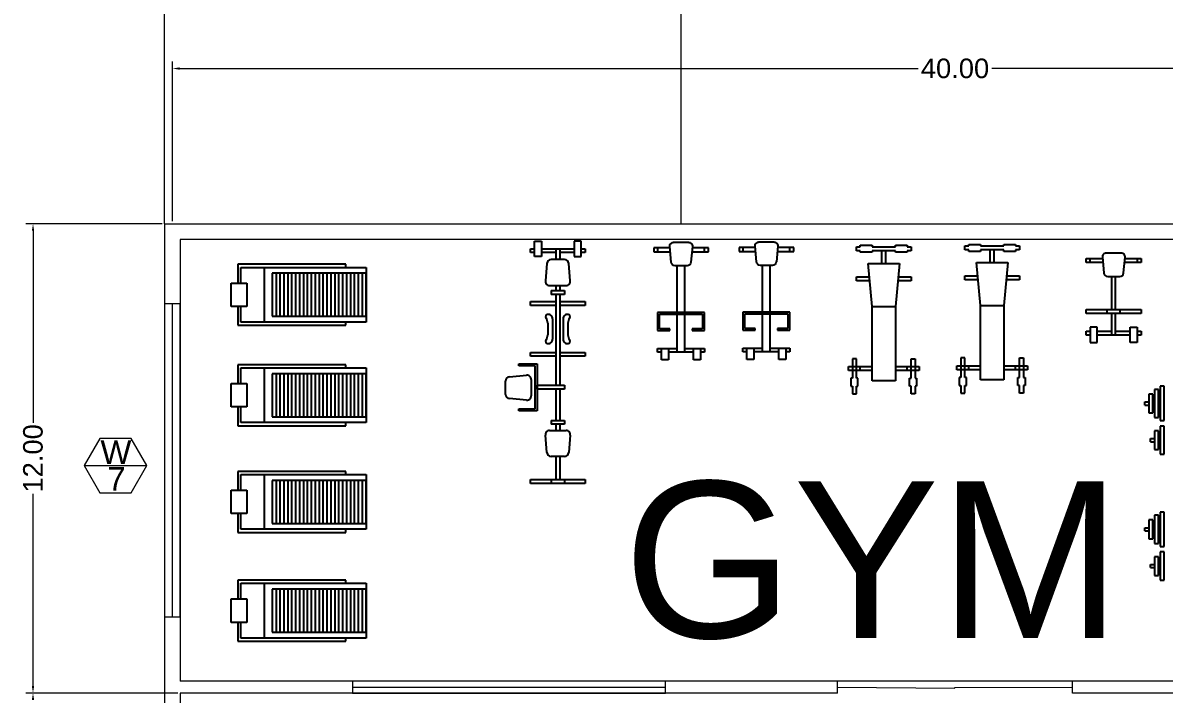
# Model space of a CAD drawing. Header units: millimetres. Extents: x 2391 to 3323, y 1596 to 2537.
# Drawn here: x 2753.4 to 2782.57, y 2486.8 to 2503.97 of the extents above; entities that cross this region are included whole.
import ezdxf

# ---------------------------------------------------------------- set-up
doc = ezdxf.new("R2010")
doc.units = ezdxf.units.MM
for name, color, linetype in [('dimensions', 203, 'Continuous'), ('doors', 31, 'Continuous'), ('doors and windows schedule', 11, 'Continuous'), ('exterior wall', 140, 'Continuous'), ('interior wall', 191, 'Continuous'), ('Lightning text', 211, 'Continuous'), ('TEXT', 130, 'Continuous'), ('windows', 241, 'Continuous')]:
    doc.layers.add(name, color=color, linetype=linetype)
doc.styles.get("Standard").update_dxf_attribs({"font": 'arial.ttf'})

msp = doc.modelspace()

# ---------------------------------------------------------------- linework, layer by layer
at = {"color": 0, "linetype": 'ByBlock'}
for p, q in [((2766.372, 2498.193), (2766.472, 2498.193)), ((2766.372, 2498.093), (2766.372, 2498.193)), ((2766.472, 2498.238), (2766.472, 2498.386)), ((2766.472, 2498.386), (2766.512, 2498.386)), ((2766.472, 2497.993), (2766.472, 2498.238)), ((2766.472, 2498.238), (2766.472, 2498.238)), ((2766.512, 2498.386), (2766.512, 2498.386)), ((2766.512, 2498.386), (2766.612, 2498.386)), ((2766.612, 2498.386), (2766.612, 2498.386)), ((2766.612, 2498.386), (2766.652, 2498.386)), ((2766.652, 2498.386), (2766.652, 2498.238)), ((2766.652, 2498.238), (2766.652, 2498.238)), ((2766.652, 2498.238), (2766.652, 2497.993)), ((2766.652, 2498.193), (2767.492, 2498.193)), ((2767.022, 2498.193), (2767.022, 2497.915)), ((2767.122, 2498.193), (2767.122, 2497.915)), ((2767.532, 2498.386), (2767.492, 2498.386)), ((2767.492, 2498.386), (2767.492, 2498.238)), ((2767.492, 2498.238), (2767.492, 2498.238)), ((2767.492, 2498.238), (2767.492, 2497.993)), ((2767.632, 2498.386), (2767.532, 2498.386)), ((2767.532, 2498.386), (2767.532, 2498.386)), ((2767.672, 2498.386), (2767.632, 2498.386)), ((2767.632, 2498.386), (2767.632, 2498.386)), ((2767.672, 2498.238), (2767.672, 2498.386)), ((2767.672, 2497.993), (2767.672, 2498.238)), ((2767.672, 2498.238), (2767.672, 2498.238)), ((2767.672, 2498.193), (2767.772, 2498.193)), ((2767.772, 2498.193), (2767.772, 2498.093)), ((2769.522, 2498.217), (2769.522, 2498.117)), ((2769.935, 2498.217), (2769.522, 2498.217)), ((2769.622, 2498.217), (2769.622, 2498.117)), ((2769.968, 2497.849), (2769.932, 2498.249)), ((2770.032, 2498.358), (2770.412, 2498.358)), ((2770.511, 2498.249), (2770.475, 2497.849)), ((2770.922, 2498.217), (2770.509, 2498.217)), ((2770.822, 2498.117), (2770.822, 2498.217)), ((2770.922, 2498.117), (2770.922, 2498.217)), ((2771.703, 2498.226), (2771.703, 2498.126)), ((2772.117, 2498.226), (2771.703, 2498.226)), ((2771.803, 2498.226), (2771.803, 2498.126)), ((2772.15, 2497.858), (2772.114, 2498.258)), ((2772.213, 2498.367), (2772.594, 2498.367)), ((2772.693, 2498.258), (2772.657, 2497.858)), ((2773.103, 2498.226), (2772.69, 2498.226)), ((2773.003, 2498.126), (2773.003, 2498.226)), ((2773.103, 2498.126), (2773.103, 2498.226)), ((2774.703, 2498.244), (2774.803, 2498.244)), ((2774.703, 2498.144), (2774.703, 2498.244)), ((2774.803, 2498.284), (2775.103, 2498.284)), ((2774.803, 2498.244), (2774.803, 2498.284)), ((2775.103, 2498.284), (2775.103, 2498.244)), ((2775.103, 2498.244), (2775.703, 2498.244)), ((2775.703, 2498.284), (2776.003, 2498.284)), ((2775.703, 2498.244), (2775.703, 2498.284)), ((2776.003, 2498.284), (2776.003, 2498.244)), ((2776.003, 2498.244), (2776.103, 2498.244)), ((2776.103, 2498.244), (2776.103, 2498.144)), ((2777.473, 2498.265), (2777.573, 2498.265)), ((2777.473, 2498.165), (2777.473, 2498.265)), ((2777.573, 2498.305), (2777.873, 2498.305)), ((2777.573, 2498.265), (2777.573, 2498.305)), ((2777.873, 2498.305), (2777.873, 2498.265)), ((2777.873, 2498.265), (2778.473, 2498.265)), ((2778.473, 2498.305), (2778.773, 2498.305)), ((2778.473, 2498.265), (2778.473, 2498.305)), ((2778.773, 2498.305), (2778.773, 2498.265)), ((2778.773, 2498.265), (2778.873, 2498.265)), ((2778.873, 2498.265), (2778.873, 2498.165)), ((2766.472, 2498.093), (2766.372, 2498.093)), ((2766.652, 2497.993), (2766.472, 2497.993)), ((2767.022, 2498.093), (2766.652, 2498.093)), ((2767.241, 2497.915), (2766.903, 2497.915)), ((2767.492, 2498.093), (2767.122, 2498.093)), ((2767.492, 2497.993), (2767.672, 2497.993)), ((2767.772, 2498.093), (2767.672, 2498.093)), ((2769.522, 2498.117), (2769.944, 2498.117)), ((2770.499, 2498.117), (2770.922, 2498.117)), ((2771.703, 2498.126), (2772.126, 2498.126)), ((2772.681, 2498.126), (2773.103, 2498.126)), ((2774.803, 2498.144), (2774.703, 2498.144)), ((2774.803, 2498.144), (2774.803, 2498.144)), ((2774.803, 2498.104), (2774.803, 2498.144)), ((2775.103, 2498.104), (2774.803, 2498.104)), ((2775.103, 2498.144), (2775.103, 2498.104)), ((2775.703, 2498.144), (2775.103, 2498.144)), ((2775.353, 2497.817), (2775.353, 2498.144)), ((2775.453, 2497.817), (2775.453, 2498.144)), ((2775.703, 2498.104), (2775.703, 2498.144)), ((2776.003, 2498.104), (2775.703, 2498.104)), ((2776.003, 2498.144), (2776.003, 2498.104)), ((2776.103, 2498.144), (2776.003, 2498.144)), ((2777.573, 2498.165), (2777.473, 2498.165)), ((2777.573, 2498.165), (2777.573, 2498.165)), ((2777.573, 2498.125), (2777.573, 2498.165)), ((2777.873, 2498.125), (2777.573, 2498.125)), ((2777.873, 2498.165), (2777.873, 2498.125)), ((2778.473, 2498.165), (2777.873, 2498.165)), ((2778.123, 2497.838), (2778.123, 2498.165)), ((2778.223, 2497.838), (2778.223, 2498.165)), ((2778.473, 2498.125), (2778.473, 2498.165)), ((2778.773, 2498.125), (2778.473, 2498.125)), ((2778.773, 2498.165), (2778.773, 2498.125)), ((2778.873, 2498.165), (2778.773, 2498.165)), ((2780.579, 2497.842), (2780.579, 2497.942)), ((2780.579, 2497.942), (2780.992, 2497.942)), ((2780.679, 2497.842), (2780.679, 2497.942)), ((2780.989, 2497.974), (2781.026, 2497.574)), ((2781.469, 2498.083), (2781.089, 2498.083)), ((2781.532, 2497.574), (2781.569, 2497.974)), ((2781.566, 2497.942), (2781.979, 2497.942)), ((2781.879, 2497.942), (2781.879, 2497.842)), ((2781.979, 2497.942), (2781.979, 2497.842)), ((2758.894, 2497.795), (2758.894, 2497.315)), ((2761.654, 2497.795), (2758.894, 2497.795)), ((2758.974, 2497.715), (2762.174, 2497.715)), ((2758.974, 2497.315), (2758.974, 2497.715)), ((2759.574, 2496.315), (2759.574, 2497.715)), ((2761.654, 2497.715), (2761.654, 2497.795)), ((2762.174, 2497.715), (2762.174, 2496.315)), ((2766.793, 2497.815), (2766.753, 2497.375)), ((2767.391, 2497.375), (2767.351, 2497.815)), ((2770.375, 2497.758), (2770.068, 2497.758)), ((2770.122, 2496.567), (2770.122, 2497.758)), ((2770.322, 2496.567), (2770.322, 2497.758)), ((2772.557, 2497.767), (2772.25, 2497.767)), ((2772.303, 2496.575), (2772.303, 2497.767)), ((2772.503, 2496.575), (2772.503, 2497.767)), ((2775.103, 2496.717), (2775.003, 2497.817)), ((2775.003, 2497.817), (2775.803, 2497.817)), ((2775.803, 2497.817), (2775.703, 2496.717)), ((2777.873, 2496.738), (2777.773, 2497.838)), ((2777.773, 2497.838), (2778.573, 2497.838)), ((2778.573, 2497.838), (2778.473, 2496.738)), ((2781.001, 2497.842), (2780.579, 2497.842)), ((2781.979, 2497.842), (2781.557, 2497.842)), ((2758.727, 2497.315), (2759.127, 2497.315)), ((2758.727, 2496.715), (2758.727, 2497.315)), ((2759.127, 2497.315), (2759.127, 2496.715)), ((2759.774, 2497.565), (2759.774, 2496.465)), ((2762.174, 2497.565), (2759.774, 2497.565)), ((2759.878, 2496.465), (2759.878, 2497.565)), ((2759.978, 2496.465), (2759.978, 2497.565)), ((2760.078, 2496.465), (2760.078, 2497.565)), ((2760.178, 2496.465), (2760.178, 2497.565)), ((2760.278, 2496.465), (2760.278, 2497.565)), ((2760.378, 2496.465), (2760.378, 2497.565)), ((2760.478, 2496.465), (2760.478, 2497.565)), ((2760.578, 2496.465), (2760.578, 2497.565)), ((2760.678, 2496.465), (2760.678, 2497.565)), ((2760.778, 2496.465), (2760.778, 2497.565)), ((2760.878, 2496.465), (2760.878, 2497.565)), ((2760.978, 2496.465), (2760.978, 2497.565)), ((2761.078, 2496.465), (2761.078, 2497.565)), ((2761.178, 2496.465), (2761.178, 2497.565)), ((2761.278, 2496.465), (2761.278, 2497.565)), ((2761.378, 2496.465), (2761.378, 2497.565)), ((2761.478, 2496.465), (2761.478, 2497.565)), ((2761.578, 2496.465), (2761.578, 2497.565)), ((2761.678, 2496.465), (2761.678, 2497.565)), ((2761.778, 2496.465), (2761.778, 2497.565)), ((2761.878, 2496.465), (2761.878, 2497.565)), ((2761.978, 2496.465), (2761.978, 2497.565)), ((2762.078, 2496.465), (2762.078, 2497.565)), ((2762.174, 2496.465), (2762.174, 2497.565)), ((2774.703, 2497.476), (2775.037, 2497.476)), ((2774.703, 2497.376), (2774.703, 2497.476)), ((2775.047, 2497.376), (2774.703, 2497.376)), ((2776.103, 2497.376), (2775.759, 2497.376)), ((2775.769, 2497.476), (2776.103, 2497.476)), ((2776.103, 2497.476), (2776.103, 2497.376)), ((2777.473, 2497.497), (2777.807, 2497.497)), ((2777.473, 2497.397), (2777.473, 2497.497)), ((2777.817, 2497.397), (2777.473, 2497.397)), ((2778.873, 2497.397), (2778.529, 2497.397)), ((2778.539, 2497.497), (2778.873, 2497.497)), ((2778.873, 2497.497), (2778.873, 2497.397)), ((2781.125, 2497.483), (2781.433, 2497.483)), ((2781.229, 2496.641), (2781.229, 2497.483)), ((2781.329, 2496.641), (2781.329, 2497.483)), ((2766.863, 2497.255), (2767.281, 2497.255)), ((2766.903, 2497.125), (2766.903, 2497.025)), ((2766.903, 2497.125), (2767.24, 2497.125)), ((2767.24, 2497.025), (2766.903, 2497.025)), ((2767.022, 2497.255), (2767.022, 2497.125)), ((2767.022, 2497.025), (2767.022, 2494.702)), ((2767.122, 2497.255), (2767.122, 2497.125)), ((2767.122, 2497.025), (2767.122, 2494.702)), ((2767.24, 2497.125), (2767.24, 2497.025)), ((2759.127, 2496.715), (2758.727, 2496.715)), ((2758.894, 2496.715), (2758.894, 2496.235)), ((2758.974, 2496.315), (2758.974, 2496.715)), ((2766.372, 2496.843), (2767.022, 2496.843)), ((2766.372, 2496.743), (2766.372, 2496.843)), ((2767.022, 2496.743), (2766.372, 2496.743)), ((2767.122, 2496.843), (2767.772, 2496.843)), ((2767.772, 2496.743), (2767.122, 2496.743)), ((2767.772, 2496.843), (2767.772, 2496.743)), ((2775.103, 2494.817), (2775.103, 2496.717)), ((2775.103, 2496.717), (2775.703, 2496.717)), ((2775.703, 2496.717), (2775.703, 2494.817)), ((2777.873, 2494.838), (2777.873, 2496.738)), ((2777.873, 2496.738), (2778.473, 2496.738)), ((2778.473, 2496.738), (2778.473, 2494.838)), ((2759.774, 2496.465), (2762.174, 2496.465)), ((2769.622, 2496.567), (2769.622, 2496.099)), ((2770.822, 2496.567), (2769.622, 2496.567)), ((2769.672, 2496.517), (2770.772, 2496.517)), ((2769.672, 2496.149), (2769.672, 2496.517)), ((2770.122, 2495.545), (2770.122, 2496.517)), ((2770.322, 2495.545), (2770.322, 2496.517)), ((2770.772, 2496.517), (2770.772, 2496.175)), ((2770.822, 2496.099), (2770.822, 2496.567)), ((2771.803, 2496.575), (2771.803, 2496.107)), ((2773.003, 2496.575), (2771.803, 2496.575)), ((2771.853, 2496.525), (2772.953, 2496.525)), ((2771.853, 2496.157), (2771.853, 2496.525)), ((2772.303, 2495.554), (2772.303, 2496.525)), ((2772.503, 2495.554), (2772.503, 2496.525)), ((2772.953, 2496.525), (2772.953, 2496.183)), ((2773.003, 2496.107), (2773.003, 2496.575)), ((2780.579, 2496.541), (2780.579, 2496.641)), ((2780.579, 2496.641), (2781.979, 2496.641)), ((2781.979, 2496.541), (2780.579, 2496.541)), ((2781.11, 2496.541), (2781.11, 2496.641)), ((2781.229, 2495.987), (2781.229, 2496.541)), ((2781.329, 2495.987), (2781.329, 2496.541)), ((2781.447, 2496.541), (2781.447, 2496.641)), ((2781.979, 2496.641), (2781.979, 2496.541)), ((2758.894, 2496.235), (2761.654, 2496.235)), ((2762.174, 2496.315), (2758.974, 2496.315)), ((2761.654, 2496.235), (2761.654, 2496.315)), ((2766.814, 2496.294), (2766.814, 2495.988)), ((2766.937, 2496.403), (2766.937, 2495.878)), ((2767.207, 2496.403), (2767.207, 2495.878)), ((2767.33, 2496.294), (2767.33, 2495.988)), ((2769.937, 2496.149), (2769.672, 2496.149)), ((2769.937, 2496.099), (2769.937, 2496.149)), ((2770.507, 2496.149), (2770.507, 2496.099)), ((2770.772, 2496.149), (2770.507, 2496.149)), ((2770.772, 2496.175), (2770.772, 2496.149)), ((2772.119, 2496.157), (2771.853, 2496.157)), ((2772.119, 2496.107), (2772.119, 2496.157)), ((2772.688, 2496.157), (2772.688, 2496.107)), ((2772.953, 2496.157), (2772.688, 2496.157)), ((2772.953, 2496.183), (2772.953, 2496.157)), ((2780.679, 2496.187), (2780.679, 2495.943)), ((2780.859, 2496.187), (2780.679, 2496.187)), ((2780.859, 2495.943), (2780.859, 2496.187)), ((2781.699, 2495.943), (2781.699, 2496.187)), ((2781.699, 2496.187), (2781.879, 2496.187)), ((2781.879, 2496.187), (2781.879, 2495.943)), ((2769.622, 2496.099), (2769.937, 2496.099)), ((2770.507, 2496.099), (2770.822, 2496.099)), ((2771.803, 2496.107), (2772.119, 2496.107)), ((2772.688, 2496.107), (2773.003, 2496.107)), ((2780.579, 2495.987), (2780.579, 2496.087)), ((2780.579, 2496.087), (2780.679, 2496.087)), ((2780.679, 2495.987), (2780.579, 2495.987)), ((2780.679, 2495.943), (2780.679, 2495.943)), ((2780.679, 2495.943), (2780.679, 2495.795)), ((2780.859, 2496.087), (2781.229, 2496.087)), ((2781.699, 2495.987), (2780.859, 2495.987)), ((2780.859, 2495.795), (2780.859, 2495.943)), ((2780.859, 2495.943), (2780.859, 2495.943)), ((2781.329, 2496.087), (2781.699, 2496.087)), ((2781.699, 2495.795), (2781.699, 2495.943)), ((2781.699, 2495.943), (2781.699, 2495.943)), ((2781.879, 2496.087), (2781.979, 2496.087)), ((2781.979, 2495.987), (2781.879, 2495.987)), ((2781.879, 2495.943), (2781.879, 2495.943)), ((2781.879, 2495.943), (2781.879, 2495.795)), ((2781.979, 2496.087), (2781.979, 2495.987)), ((2766.372, 2495.443), (2766.372, 2495.543)), ((2766.372, 2495.543), (2767.022, 2495.543)), ((2767.122, 2495.543), (2767.772, 2495.543)), ((2767.772, 2495.543), (2767.772, 2495.443)), ((2769.622, 2495.545), (2769.622, 2495.645)), ((2769.622, 2495.645), (2770.122, 2495.645)), ((2769.722, 2495.545), (2769.622, 2495.545)), ((2769.722, 2495.353), (2769.722, 2495.645)), ((2769.902, 2495.645), (2769.902, 2495.353)), ((2770.542, 2495.545), (2769.902, 2495.545)), ((2770.322, 2495.645), (2770.822, 2495.645)), ((2770.542, 2495.353), (2770.542, 2495.645)), ((2770.722, 2495.645), (2770.722, 2495.353)), ((2770.822, 2495.545), (2770.722, 2495.545)), ((2770.822, 2495.645), (2770.822, 2495.545)), ((2771.803, 2495.554), (2771.803, 2495.654)), ((2771.803, 2495.654), (2772.303, 2495.654)), ((2771.903, 2495.554), (2771.803, 2495.554)), ((2771.903, 2495.361), (2771.903, 2495.654)), ((2772.083, 2495.654), (2772.083, 2495.361)), ((2772.723, 2495.554), (2772.083, 2495.554)), ((2772.503, 2495.654), (2773.003, 2495.654)), ((2772.723, 2495.361), (2772.723, 2495.654)), ((2772.903, 2495.654), (2772.903, 2495.361)), ((2773.003, 2495.554), (2772.903, 2495.554)), ((2773.003, 2495.654), (2773.003, 2495.554)), ((2780.679, 2495.795), (2780.719, 2495.795)), ((2780.719, 2495.795), (2780.719, 2495.795)), ((2780.719, 2495.795), (2780.819, 2495.795)), ((2780.819, 2495.795), (2780.819, 2495.795)), ((2780.819, 2495.795), (2780.859, 2495.795)), ((2781.739, 2495.795), (2781.699, 2495.795)), ((2781.839, 2495.795), (2781.739, 2495.795)), ((2781.739, 2495.795), (2781.739, 2495.795)), ((2781.879, 2495.795), (2781.839, 2495.795)), ((2781.839, 2495.795), (2781.839, 2495.795)), ((2766.078, 2495.252), (2766.546, 2495.252)), ((2766.078, 2495.202), (2766.078, 2495.252)), ((2767.022, 2495.443), (2766.372, 2495.443)), ((2766.546, 2495.252), (2766.546, 2494.052)), ((2767.772, 2495.443), (2767.122, 2495.443)), ((2769.902, 2495.353), (2769.722, 2495.353)), ((2770.722, 2495.353), (2770.542, 2495.353)), ((2772.083, 2495.361), (2771.903, 2495.361)), ((2772.903, 2495.361), (2772.723, 2495.361)), ((2774.703, 2495.38), (2774.603, 2495.38)), ((2774.603, 2495.38), (2774.603, 2494.88)), ((2774.703, 2494.88), (2774.703, 2495.38)), ((2776.103, 2495.38), (2776.203, 2495.38)), ((2776.103, 2494.88), (2776.103, 2495.38)), ((2776.203, 2495.38), (2776.203, 2494.88)), ((2777.473, 2495.4), (2777.373, 2495.4)), ((2777.373, 2495.4), (2777.373, 2494.9)), ((2777.473, 2494.9), (2777.473, 2495.4)), ((2778.873, 2495.4), (2778.973, 2495.4)), ((2778.873, 2494.9), (2778.873, 2495.4)), ((2778.973, 2495.4), (2778.973, 2494.9)), ((2758.894, 2495.228), (2758.894, 2494.748)), ((2761.654, 2495.228), (2758.894, 2495.228)), ((2758.974, 2495.148), (2762.174, 2495.148)), ((2758.974, 2494.748), (2758.974, 2495.148)), ((2759.574, 2493.748), (2759.574, 2495.148)), ((2759.774, 2494.998), (2759.774, 2493.898)), ((2762.174, 2494.998), (2759.774, 2494.998)), ((2759.878, 2493.898), (2759.878, 2494.998)), ((2759.978, 2493.898), (2759.978, 2494.998)), ((2760.078, 2493.898), (2760.078, 2494.998)), ((2760.178, 2493.898), (2760.178, 2494.998)), ((2760.278, 2493.898), (2760.278, 2494.998)), ((2760.378, 2493.898), (2760.378, 2494.998)), ((2760.478, 2493.898), (2760.478, 2494.998)), ((2760.578, 2493.898), (2760.578, 2494.998)), ((2760.678, 2493.898), (2760.678, 2494.998)), ((2760.778, 2493.898), (2760.778, 2494.998)), ((2760.878, 2493.898), (2760.878, 2494.998)), ((2760.978, 2493.898), (2760.978, 2494.998)), ((2761.078, 2493.898), (2761.078, 2494.998)), ((2761.178, 2493.898), (2761.178, 2494.998)), ((2761.278, 2493.898), (2761.278, 2494.998)), ((2761.378, 2493.898), (2761.378, 2494.998)), ((2761.478, 2493.898), (2761.478, 2494.998)), ((2761.578, 2493.898), (2761.578, 2494.998)), ((2761.654, 2495.148), (2761.654, 2495.228)), ((2761.678, 2493.898), (2761.678, 2494.998)), ((2761.778, 2493.898), (2761.778, 2494.998)), ((2761.878, 2493.898), (2761.878, 2494.998)), ((2761.978, 2493.898), (2761.978, 2494.998)), ((2762.078, 2493.898), (2762.078, 2494.998)), ((2762.174, 2495.148), (2762.174, 2493.748)), ((2762.174, 2493.898), (2762.174, 2494.998)), ((2766.128, 2495.202), (2766.078, 2495.202)), ((2766.128, 2495.202), (2766.128, 2495.202)), ((2766.154, 2495.202), (2766.128, 2495.202)), ((2766.496, 2495.202), (2766.154, 2495.202)), ((2766.496, 2494.102), (2766.496, 2495.202)), ((2774.503, 2495.18), (2775.103, 2495.18)), ((2774.503, 2495.08), (2774.503, 2495.18)), ((2775.103, 2495.08), (2774.503, 2495.08)), ((2774.803, 2495.08), (2774.803, 2495.18)), ((2775.703, 2495.18), (2776.303, 2495.18)), ((2776.303, 2495.08), (2775.703, 2495.08)), ((2776.003, 2495.08), (2776.003, 2495.18)), ((2776.303, 2495.18), (2776.303, 2495.08)), ((2777.273, 2495.2), (2777.873, 2495.2)), ((2777.273, 2495.1), (2777.273, 2495.2)), ((2777.873, 2495.1), (2777.273, 2495.1)), ((2777.573, 2495.1), (2777.573, 2495.2)), ((2778.473, 2495.2), (2779.073, 2495.2)), ((2779.073, 2495.1), (2778.473, 2495.1)), ((2778.773, 2495.1), (2778.773, 2495.2)), ((2779.073, 2495.2), (2779.073, 2495.1)), ((2758.727, 2494.748), (2759.127, 2494.748)), ((2758.727, 2494.148), (2758.727, 2494.748)), ((2759.127, 2494.748), (2759.127, 2494.148)), ((2765.734, 2494.47), (2765.734, 2494.808)), ((2765.834, 2494.918), (2766.274, 2494.958)), ((2766.394, 2494.848), (2766.394, 2494.43)), ((2766.546, 2494.602), (2766.546, 2494.702)), ((2766.546, 2494.702), (2767.24, 2494.702)), ((2767.24, 2494.702), (2767.24, 2494.602)), ((2767.24, 2494.702), (2767.24, 2494.602)), ((2774.563, 2494.88), (2774.563, 2494.68)), ((2774.603, 2494.88), (2774.563, 2494.88)), ((2774.563, 2494.68), (2774.603, 2494.68)), ((2774.603, 2494.68), (2774.603, 2494.48)), ((2774.743, 2494.88), (2774.703, 2494.88)), ((2774.703, 2494.68), (2774.743, 2494.68)), ((2774.703, 2494.48), (2774.703, 2494.68)), ((2774.743, 2494.68), (2774.743, 2494.88)), ((2775.703, 2494.817), (2775.103, 2494.817)), ((2776.063, 2494.88), (2776.103, 2494.88)), ((2776.063, 2494.68), (2776.063, 2494.88)), ((2776.103, 2494.68), (2776.063, 2494.68)), ((2776.103, 2494.48), (2776.103, 2494.68)), ((2776.203, 2494.88), (2776.243, 2494.88)), ((2776.203, 2494.68), (2776.203, 2494.48)), ((2776.243, 2494.68), (2776.203, 2494.68)), ((2776.243, 2494.88), (2776.243, 2494.68)), ((2777.333, 2494.9), (2777.333, 2494.7)), ((2777.373, 2494.9), (2777.333, 2494.9)), ((2777.333, 2494.7), (2777.373, 2494.7)), ((2777.373, 2494.7), (2777.373, 2494.5)), ((2777.513, 2494.9), (2777.473, 2494.9)), ((2777.473, 2494.7), (2777.513, 2494.7)), ((2777.473, 2494.5), (2777.473, 2494.7)), ((2777.513, 2494.7), (2777.513, 2494.9)), ((2778.473, 2494.838), (2777.873, 2494.838)), ((2778.833, 2494.9), (2778.873, 2494.9)), ((2778.833, 2494.7), (2778.833, 2494.9)), ((2778.873, 2494.7), (2778.833, 2494.7)), ((2778.873, 2494.5), (2778.873, 2494.7)), ((2778.973, 2494.9), (2779.013, 2494.9)), ((2778.973, 2494.7), (2778.973, 2494.5)), ((2779.013, 2494.7), (2778.973, 2494.7)), ((2779.013, 2494.9), (2779.013, 2494.7)), ((2782.569, 2494.677), (2782.469, 2494.677)), ((2782.469, 2494.677), (2782.469, 2493.797)), ((2782.569, 2493.797), (2782.569, 2494.677)), ((2767.24, 2494.602), (2766.546, 2494.602)), ((2767.022, 2494.602), (2767.022, 2493.804)), ((2767.122, 2494.602), (2767.122, 2493.804)), ((2774.603, 2494.48), (2774.703, 2494.48)), ((2776.203, 2494.48), (2776.103, 2494.48)), ((2777.373, 2494.5), (2777.473, 2494.5)), ((2778.973, 2494.5), (2778.873, 2494.5)), ((2782.275, 2494.477), (2782.175, 2494.477)), ((2782.175, 2494.477), (2782.175, 2493.997)), ((2782.275, 2493.997), (2782.275, 2494.477)), ((2782.422, 2494.597), (2782.322, 2494.597)), ((2782.322, 2494.597), (2782.322, 2493.877)), ((2782.422, 2493.877), (2782.422, 2494.597)), ((2759.127, 2494.148), (2758.727, 2494.148)), ((2758.894, 2494.148), (2758.894, 2493.668)), ((2758.974, 2493.748), (2758.974, 2494.148)), ((2766.274, 2494.321), (2765.834, 2494.361)), ((2766.078, 2494.052), (2766.078, 2494.102)), ((2766.078, 2494.102), (2766.128, 2494.102)), ((2766.128, 2494.102), (2766.496, 2494.102)), ((2766.128, 2494.102), (2766.128, 2494.102)), ((2782.075, 2494.277), (2782.175, 2494.277)), ((2782.075, 2494.197), (2782.075, 2494.277)), ((2782.075, 2494.197), (2782.175, 2494.197)), ((2782.275, 2494.277), (2782.322, 2494.277)), ((2782.275, 2494.197), (2782.322, 2494.197)), ((2782.422, 2494.277), (2782.469, 2494.277)), ((2782.422, 2494.197), (2782.469, 2494.197)), ((2759.774, 2493.898), (2762.174, 2493.898)), ((2766.546, 2494.052), (2766.078, 2494.052)), ((2766.903, 2493.804), (2766.903, 2493.704)), ((2766.903, 2493.804), (2767.24, 2493.804)), ((2767.24, 2493.804), (2767.24, 2493.704)), ((2782.175, 2493.997), (2782.275, 2493.997)), ((2782.322, 2493.877), (2782.422, 2493.877)), ((2782.469, 2493.797), (2782.569, 2493.797)), ((2758.894, 2493.668), (2761.654, 2493.668)), ((2762.174, 2493.748), (2758.974, 2493.748)), ((2761.654, 2493.668), (2761.654, 2493.748)), ((2766.863, 2493.544), (2767.281, 2493.544)), ((2767.24, 2493.704), (2766.903, 2493.704)), ((2767.022, 2493.704), (2767.022, 2493.544)), ((2767.122, 2493.704), (2767.122, 2493.544)), ((2782.422, 2493.538), (2782.322, 2493.538)), ((2782.322, 2493.538), (2782.322, 2493.058)), ((2782.422, 2493.058), (2782.422, 2493.538)), ((2782.569, 2493.658), (2782.469, 2493.658)), ((2782.469, 2493.658), (2782.469, 2492.938)), ((2782.569, 2492.938), (2782.569, 2493.658)), ((2766.793, 2492.984), (2766.753, 2493.424)), ((2767.391, 2493.424), (2767.351, 2492.984)), ((2782.222, 2493.258), (2782.222, 2493.338)), ((2782.222, 2493.338), (2782.322, 2493.338)), ((2782.222, 2493.258), (2782.322, 2493.258)), ((2782.422, 2493.338), (2782.469, 2493.338)), ((2782.422, 2493.258), (2782.469, 2493.258)), ((2782.322, 2493.058), (2782.422, 2493.058)), ((2782.469, 2492.938), (2782.569, 2492.938)), ((2767.241, 2492.884), (2766.903, 2492.884)), ((2767.022, 2492.884), (2767.022, 2492.293)), ((2767.122, 2492.884), (2767.122, 2492.293)), ((2758.894, 2492.5), (2758.894, 2492.02)), ((2761.654, 2492.5), (2758.894, 2492.5)), ((2758.974, 2492.42), (2762.174, 2492.42)), ((2758.974, 2492.02), (2758.974, 2492.42)), ((2759.574, 2491.02), (2759.574, 2492.42)), ((2761.654, 2492.42), (2761.654, 2492.5)), ((2762.174, 2492.42), (2762.174, 2491.02)), ((2759.774, 2492.27), (2759.774, 2491.17)), ((2762.174, 2492.27), (2759.774, 2492.27)), ((2759.878, 2491.17), (2759.878, 2492.27)), ((2759.978, 2491.17), (2759.978, 2492.27)), ((2760.078, 2491.17), (2760.078, 2492.27)), ((2760.178, 2491.17), (2760.178, 2492.27)), ((2760.278, 2491.17), (2760.278, 2492.27)), ((2760.378, 2491.17), (2760.378, 2492.27)), ((2760.478, 2491.17), (2760.478, 2492.27)), ((2760.578, 2491.17), (2760.578, 2492.27)), ((2760.678, 2491.17), (2760.678, 2492.27)), ((2760.778, 2491.17), (2760.778, 2492.27)), ((2760.878, 2491.17), (2760.878, 2492.27)), ((2760.978, 2491.17), (2760.978, 2492.27)), ((2761.078, 2491.17), (2761.078, 2492.27)), ((2761.178, 2491.17), (2761.178, 2492.27)), ((2761.278, 2491.17), (2761.278, 2492.27)), ((2761.378, 2491.17), (2761.378, 2492.27)), ((2761.478, 2491.17), (2761.478, 2492.27)), ((2761.578, 2491.17), (2761.578, 2492.27)), ((2761.678, 2491.17), (2761.678, 2492.27)), ((2761.778, 2491.17), (2761.778, 2492.27)), ((2761.878, 2491.17), (2761.878, 2492.27)), ((2761.978, 2491.17), (2761.978, 2492.27)), ((2762.078, 2491.17), (2762.078, 2492.27)), ((2762.174, 2491.17), (2762.174, 2492.27)), ((2766.372, 2492.193), (2766.372, 2492.293)), ((2766.372, 2492.293), (2767.772, 2492.293)), ((2767.772, 2492.193), (2766.372, 2492.193)), ((2766.903, 2492.293), (2766.903, 2492.193)), ((2767.24, 2492.293), (2767.24, 2492.193)), ((2767.772, 2492.293), (2767.772, 2492.193)), ((2758.727, 2492.02), (2759.127, 2492.02)), ((2758.727, 2491.42), (2758.727, 2492.02)), ((2759.127, 2492.02), (2759.127, 2491.42)), ((2782.569, 2491.458), (2782.469, 2491.458)), ((2782.469, 2491.458), (2782.469, 2490.578)), ((2782.569, 2490.578), (2782.569, 2491.458)), ((2759.127, 2491.42), (2758.727, 2491.42)), ((2758.894, 2491.42), (2758.894, 2490.94)), ((2758.974, 2491.02), (2758.974, 2491.42)), ((2759.774, 2491.17), (2762.174, 2491.17)), ((2782.275, 2491.258), (2782.175, 2491.258)), ((2782.175, 2491.258), (2782.175, 2490.778)), ((2782.275, 2490.778), (2782.275, 2491.258)), ((2782.422, 2491.378), (2782.322, 2491.378)), ((2782.322, 2491.378), (2782.322, 2490.658)), ((2782.422, 2490.658), (2782.422, 2491.378)), ((2758.894, 2490.94), (2761.654, 2490.94)), ((2762.174, 2491.02), (2758.974, 2491.02)), ((2761.654, 2490.94), (2761.654, 2491.02)), ((2782.075, 2491.058), (2782.175, 2491.058)), ((2782.075, 2490.978), (2782.075, 2491.058)), ((2782.075, 2490.978), (2782.175, 2490.978)), ((2782.275, 2491.058), (2782.322, 2491.058)), ((2782.275, 2490.978), (2782.322, 2490.978)), ((2782.422, 2491.058), (2782.469, 2491.058)), ((2782.422, 2490.978), (2782.469, 2490.978)), ((2782.175, 2490.778), (2782.275, 2490.778)), ((2782.322, 2490.658), (2782.422, 2490.658)), ((2782.422, 2490.319), (2782.322, 2490.319)), ((2782.322, 2490.319), (2782.322, 2489.839)), ((2782.422, 2489.839), (2782.422, 2490.319)), ((2782.469, 2490.578), (2782.569, 2490.578)), ((2782.569, 2490.439), (2782.469, 2490.439)), ((2782.469, 2490.439), (2782.469, 2489.719)), ((2782.569, 2489.719), (2782.569, 2490.439)), ((2782.222, 2490.039), (2782.222, 2490.119)), ((2782.222, 2490.119), (2782.322, 2490.119)), ((2782.222, 2490.039), (2782.322, 2490.039)), ((2782.422, 2490.119), (2782.469, 2490.119)), ((2782.422, 2490.039), (2782.469, 2490.039)), ((2758.894, 2489.719), (2758.894, 2489.239)), ((2761.654, 2489.719), (2758.894, 2489.719)), ((2761.654, 2489.639), (2761.654, 2489.719)), ((2782.322, 2489.839), (2782.422, 2489.839)), ((2782.469, 2489.719), (2782.569, 2489.719)), ((2758.974, 2489.639), (2762.174, 2489.639)), ((2758.974, 2489.239), (2758.974, 2489.639)), ((2759.574, 2488.239), (2759.574, 2489.639)), ((2759.774, 2489.489), (2759.774, 2488.389)), ((2762.174, 2489.489), (2759.774, 2489.489)), ((2759.878, 2488.389), (2759.878, 2489.489)), ((2759.978, 2488.389), (2759.978, 2489.489)), ((2760.078, 2488.389), (2760.078, 2489.489)), ((2760.178, 2488.389), (2760.178, 2489.489)), ((2760.278, 2488.389), (2760.278, 2489.489)), ((2760.378, 2488.389), (2760.378, 2489.489)), ((2760.478, 2488.389), (2760.478, 2489.489)), ((2760.578, 2488.389), (2760.578, 2489.489)), ((2760.678, 2488.389), (2760.678, 2489.489)), ((2760.778, 2488.389), (2760.778, 2489.489)), ((2760.878, 2488.389), (2760.878, 2489.489)), ((2760.978, 2488.389), (2760.978, 2489.489)), ((2761.078, 2488.389), (2761.078, 2489.489)), ((2761.178, 2488.389), (2761.178, 2489.489)), ((2761.278, 2488.389), (2761.278, 2489.489)), ((2761.378, 2488.389), (2761.378, 2489.489)), ((2761.478, 2488.389), (2761.478, 2489.489)), ((2761.578, 2488.389), (2761.578, 2489.489)), ((2761.678, 2488.389), (2761.678, 2489.489)), ((2761.778, 2488.389), (2761.778, 2489.489)), ((2761.878, 2488.389), (2761.878, 2489.489)), ((2761.978, 2488.389), (2761.978, 2489.489)), ((2762.078, 2488.389), (2762.078, 2489.489)), ((2762.174, 2489.639), (2762.174, 2488.239)), ((2762.174, 2488.389), (2762.174, 2489.489)), ((2758.727, 2489.239), (2759.127, 2489.239)), ((2758.727, 2488.639), (2758.727, 2489.239)), ((2759.127, 2489.239), (2759.127, 2488.639)), ((2759.127, 2488.639), (2758.727, 2488.639)), ((2758.894, 2488.639), (2758.894, 2488.159)), ((2758.974, 2488.239), (2758.974, 2488.639)), ((2759.774, 2488.389), (2762.174, 2488.389)), ((2758.894, 2488.159), (2761.654, 2488.159)), ((2762.174, 2488.239), (2758.974, 2488.239)), ((2761.654, 2488.159), (2761.654, 2488.239))]:
    msp.add_line(p, q, dxfattribs=at)
for centre, radius, start, end in [((2766.903, 2497.805), 0.11, 90, 174.8056), ((2767.241, 2497.805), 0.11, 5.1944, 90), ((2781.089, 2497.983), 0.1, 90, 185.1944), ((2781.469, 2497.983), 0.1, 354.8056, 90), ((2766.863, 2497.365), 0.11, 174.8056, 270), ((2767.281, 2497.365), 0.11, 270, 5.1944), ((2781.125, 2497.583), 0.1, 185.1944, 270), ((2781.433, 2497.583), 0.1, 270, 354.8056), ((2766.819, 2496.453), 0.06, 98.5449, 217.7511), ((2766.827, 2496.403), 0.11, 0, 98.5449), ((2767.317, 2496.403), 0.11, 81.4551, 180), ((2767.324, 2496.453), 0.06, 322.2489, 81.4551), ((2766.614, 2496.294), 0.2, 0, 37.7511), ((2767.53, 2496.294), 0.2, 142.2489, 180), ((2766.819, 2495.828), 0.06, 142.2489, 261.4551), ((2766.614, 2495.988), 0.2, 322.2489, 0), ((2766.827, 2495.878), 0.11, 261.4551, 0), ((2767.317, 2495.878), 0.11, 180, 278.5449), ((2767.53, 2495.988), 0.2, 180, 217.7511), ((2767.324, 2495.828), 0.06, 278.5449, 37.7511), ((2766.284, 2494.848), 0.11, 0, 95.1944), ((2765.844, 2494.808), 0.11, 95.1944, 180), ((2765.844, 2494.47), 0.11, 180, 264.8056), ((2766.284, 2494.43), 0.11, 264.8056, 360), ((2766.863, 2493.434), 0.11, 90, 185.1944), ((2767.281, 2493.434), 0.11, 354.8056, 90), ((2766.903, 2492.994), 0.11, 185.1944, 270), ((2767.241, 2492.994), 0.11, 270, 354.8056)]:
    msp.add_arc(centre, radius, start, end, dxfattribs=at)
at = {"color": 0, "linetype": 'ByBlock', "extrusion": (0, 0, -1)}
for centre, major_axis, start_param, end_param in [((2770.032, 2498.258), (-0.0707, 0.0707), 5.407127, 7.068583), ((2770.412, 2498.258), (0.0707, 0.0707), -0.785398, 0.876058), ((2772.213, 2498.267), (-0.0707, 0.0707), 5.407127, 7.068583), ((2772.594, 2498.267), (0.0707, 0.0707), -0.785398, 0.876058), ((2770.068, 2497.858), (-0.0707, 0.0707), 3.926991, 5.407127), ((2770.375, 2497.858), (-0.0707, 0.0707), 2.446854, 3.926991), ((2772.25, 2497.867), (-0.0707, 0.0707), 3.926991, 5.407127), ((2772.557, 2497.867), (-0.0707, 0.0707), 2.446854, 3.926991)]:
    msp.add_ellipse(centre, major_axis=major_axis, ratio=1, start_param=start_param, end_param=end_param, dxfattribs=at)
at = {"layer": 'dimensions', "lineweight": 13}
for p, q in [((2757.223, 2498.895), (2757.223, 2502.982)), ((2757.403, 2502.802), (2776.28, 2502.802)), ((2797.043, 2502.802), (2778.166, 2502.802)), ((2756.96, 2498.833), (2753.479, 2498.833)), ((2753.659, 2498.653), (2753.659, 2493.742)), ((2753.659, 2487.013), (2753.659, 2491.924)), ((2757.36, 2486.833), (2753.479, 2486.833)), ((2756.96, 2486.833), (2753.479, 2486.833))]:
    msp.add_line(p, q, dxfattribs=at)
at = {"layer": 'dimensions'}
for points in [[(2757.403, 2502.832), (2757.403, 2502.772), (2757.223, 2502.802)], [(2753.629, 2498.653), (2753.689, 2498.653), (2753.659, 2498.833)], [(2753.629, 2487.013), (2753.689, 2487.013), (2753.659, 2486.833)], [(2753.629, 2486.653), (2753.689, 2486.653), (2753.659, 2486.833)]]:
    msp.add_solid(points, dxfattribs=at)
at = {"layer": 'doors', "lineweight": 13}
for p, q in [((2774.223, 2486.983), (2777.223, 2486.953)), ((2777.223, 2486.973), (2780.223, 2486.983)), ((2777.223, 2486.953), (2777.223, 2486.973))]:
    msp.add_line(p, q, dxfattribs=at)
at = {"layer": 'doors and windows schedule', "lineweight": 13}
for p, q in [((2755.369, 2493.34), (2754.969, 2492.648)), ((2756.169, 2493.34), (2755.369, 2493.34)), ((2756.569, 2492.648), (2756.169, 2493.34)), ((2754.969, 2492.648), (2756.569, 2492.648)), ((2754.969, 2492.648), (2755.369, 2491.955)), ((2756.169, 2491.955), (2756.569, 2492.648)), ((2755.369, 2491.955), (2756.169, 2491.955))]:
    msp.add_line(p, q, dxfattribs=at)
at = {"layer": 'exterior wall', "lineweight": 13}
for p, q in [((2757.023, 2498.833), (2797.423, 2498.833)), ((2757.023, 2498.833), (2757.023, 2468.833)), ((2757.423, 2498.433), (2757.423, 2487.133)), ((2794.94, 2498.433), (2757.423, 2498.433)), ((2757.423, 2486.833), (2757.423, 2480.833))]:
    msp.add_line(p, q, dxfattribs=at)
at = {"layer": 'interior wall', "lineweight": 13}
for p, q in [((2797.023, 2487.133), (2757.423, 2487.133)), ((2774.223, 2486.833), (2774.223, 2487.133)), ((2780.223, 2486.833), (2780.223, 2487.133)), ((2774.223, 2486.833), (2757.423, 2486.833)), ((2797.023, 2486.833), (2780.223, 2486.833))]:
    msp.add_line(p, q, dxfattribs=at)
at = {"layer": 'Lightning text', "linetype": 'ByBlock', "lineweight": 13, "ltscale": 0.02}
for p, q in [((2757.023, 2498.833), (2757.023, 2506.833)), ((2770.223, 2498.833), (2770.223, 2506.833))]:
    msp.add_line(p, q, dxfattribs=at)
at = {"layer": 'windows', "lineweight": 13}
for p, q in [((2757.423, 2496.783), (2757.023, 2496.783)), ((2757.023, 2496.783), (2757.023, 2488.783)), ((2757.223, 2488.783), (2757.223, 2496.783)), ((2757.423, 2488.783), (2757.423, 2496.783)), ((2757.023, 2488.783), (2757.423, 2488.783)), ((2761.823, 2487.133), (2761.823, 2486.833)), ((2769.823, 2487.133), (2761.823, 2487.133)), ((2769.823, 2486.833), (2769.823, 2487.133)), ((2761.823, 2486.983), (2769.823, 2486.983)), ((2761.823, 2486.833), (2769.823, 2486.833))]:
    msp.add_line(p, q, dxfattribs=at)

# ---------------------------------------------------------------- texts
at = {"layer": 'dimensions', "lineweight": 13, "insert": (2777.223, 2502.802), "char_height": 0.5, "attachment_point": 5}
msp.add_mtext('\\A1;40.00', dxfattribs=at)
at = {"layer": 'dimensions', "lineweight": 13, "insert": (2753.659, 2492.833), "char_height": 0.5, "attachment_point": 5, "rotation": 90}
msp.add_mtext('\\A1;12.00', dxfattribs=at)
at = {"layer": 'doors and windows schedule'}
for s, p in [('W', (2755.383, 2492.692)), ('7', (2755.561, 2492.01))]:
    msp.add_text(s, height=0.6, dxfattribs=at).set_placement(p)
at = {"layer": 'TEXT'}
msp.add_text('GYM', height=4, dxfattribs=at).set_placement((2768.746, 2488.243))

doc.saveas('drawing.dxf')
